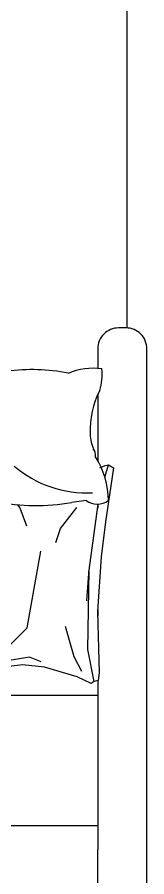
# Model space of a CAD drawing. Header units: millimetres. Extents: x 699029 to 727993, y 4486031 to 4516039.
# Drawn here: x 725737.9 to 725769, y 4491728.4 to 4491934.4 of the extents above; entities that cross this region are included whole.
import ezdxf

# ---------------------------------------------------------------- set-up
doc = ezdxf.new("R2010")
doc.units = ezdxf.units.MM
doc.layers.add('_P3_S_Duvar_Ç', color=7, linetype='Continuous', lineweight=30)
doc.layers.add('A-TEFRIS', color=251, linetype='Continuous')

# ---------------------------------------------------------------- blocks, each defined once
blk = doc.blocks.new('derr')
at = {"layer": 'A-TEFRIS'}
blk.add_line((729083.23, 4490606.98, 3.82), (729083.76, 4490603.52, 3.82), dxfattribs=at)
for points in [[(729041.9, 4490616.82), (728880.57, 4490616.82, 0.414214), (728875.57, 4490611.82), (728875.57, 4490546.86, 0.414214), (728880.57, 4490541.86), (729182.11, 4490541.86, -0.404724), (729232.46, 4490484.07), (729232.46, 4490430.02, 0.414214), (729237.46, 4490425.02), (729308.18, 4490425.02, 0.414214), (729313.18, 4490430.02), (729313.18, 4490481.06, 0.332656), (729216.44, 4490618.3, 0.072261), (729197.34, 4490621.58), (729046.9, 4490621.58, 0.414214), (729041.9, 4490616.58), (729041.9, 4490614.78, 0.414214), (729046.9, 4490609.78), (729051.59, 4490609.78)], [(729246.55, 4490590.27, 0.073864), (729212.79, 4490607.08, 0.071602), (729197.18, 4490609.78), (729166.9, 4490609.78)]]:
    blk.add_lwpolyline(points, format="xyb", dxfattribs=at)
for points in [[(729077.69, 4490611.51), (729074.71, 4490612.34), (729075.47, 4490613.59), (729088.38, 4490611.67), (729096.74, 4490610.62), (729109.89, 4490609.76), (729124.59, 4490610.12), (729126.36, 4490609.87), (729126.63, 4490608.94)], [(729075.47, 4490610.25), (729074.85, 4490611.54), (729074.71, 4490612.34)], [(729057.85, 4490609.78), (729073.65, 4490609.78)], [(729126.63, 4490608.94), (729118.96, 4490607.37), (729099.97, 4490607.73), (729095.24, 4490608.35), (729084.15, 4490609.91)], [(729084.15, 4490609.78), (729085.06, 4490609.78)], [(729109.46, 4490609.78), (729111.02, 4490609.78)], [(729126.39, 4490609.78), (729166.9, 4490609.78)], [(729129.9, 4490541.86), (729129.9, 4490553.31), (729129.9, 4490609.78)], [(729161.16, 4490541.86), (729161.16, 4490553.31), (729161.16, 4490609.78)], [(729126.63, 4490608.94), (729127.12, 4490608.2), (729125.53, 4490604.82), (729123.22, 4490596.95), (729122.64, 4490591.7), (729123.78, 4490582.74), (729123.35, 4490581.54), (729121.37, 4490580.9), (729117.97, 4490580.98), (729109.83, 4490582.13), (729097.08, 4490583.63), (729090.79, 4490583.8), (729085.81, 4490583.59), (729084.16, 4490583.6)], [(729107.31, 4490607.17), (729099.74, 4490607.76)], [(729124.28, 4490605.99), (729120.76, 4490604.08), (729113.45, 4490602.02)], [(729093.34, 4490599.72), (729089.98, 4490600.82), (729084.97, 4490604.72)], [(729117.96, 4490588.66), (729113.78, 4490592.81), (729095.39, 4490596.08)], [(729121.91, 4490596.21), (729120.78, 4490593.39), (729122.17, 4490585.02)], [(729084.26, 4490590.41), (729085.04, 4490591.03), (729089.3, 4490592.63)]]:
    blk.add_lwpolyline(points, dxfattribs=at)
for centre, radius, start, end in [((729083.43, 4490592.52, 3.82), 19.84, 90.3972, 122.4012), ((729079.64, 4490609.71, 3.82), 4.51, 322.7878, 36.0358), ((729067.68, 4490608.82, 3.82), 16.11, 173.067, 202.4253), ((729053.17, 4490599.24, 3.82), 11.62, 71.3714, 97.3412), ((729066.49, 4490629.02, 3.82), 21.09, 242.8894, 272.2123), ((729067.31, 4490616.25, 3.82), 8.3, 269.9868, 297.8537), ((729072.61, 4490606.31, 3.82), 2.97, 86.4616, 126.1074), ((729054.94, 4490607.03, 3.82), 26.49, 319.2077, 3.1631), ((729033.57, 4490595.06, 3.82), 50.9, 348.9192, 9.5695), ((729094.82, 4490593.98, 3.82), 42.93, 168.3208, 188.0316)]:
    blk.add_arc(centre, radius, start, end, dxfattribs=at)

msp = doc.modelspace()

# ---------------------------------------------------------------- block references
at = {"layer": '_P3_S_Duvar_Ç', "color": 240, "lineweight": 30, "true_color": 0xed1f24, "rotation": 270}
msp.add_blockref('derr', (-3764852.54, 5220901.88), dxfattribs=at)

doc.saveas('drawing.dxf')
